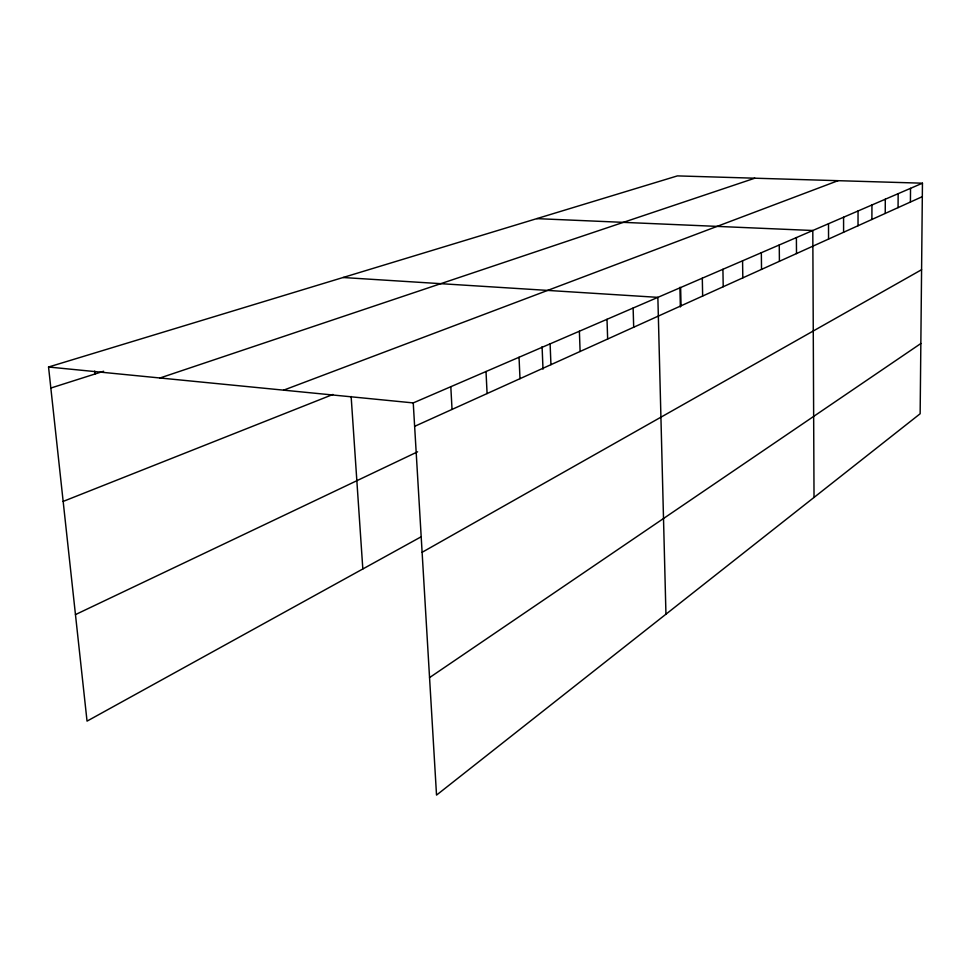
<?xml version="1.0" encoding="UTF-8"?>
<svg xmlns="http://www.w3.org/2000/svg" width="971" height="971" viewBox="0 0 971 971"><rect width="100%" height="100%" fill="white"/><g stroke="black" fill="none" stroke-linecap="round" stroke-linejoin="round"><path stroke-width="1.46" d="M858.024 225.745L858.048 210.974M871.897 219.47L871.946 204.978M885.236 213.426L885.297 199.213M898.066 207.624L898.151 193.678M910.41 202.041L910.531 188.338M922.45 183.191L920.144 413.755L436.525 795.103L413.245 402.916L922.45 183.191L677.406 175.897L48.55 367.014L87.038 721.125L421.293 536.708M429.546 677.612L920.848 343.516M422.106 552.305L921.588 269.707M75.459 614.607L417.591 451.806M414.629 426.342L922.316 196.652M63.164 501.412L332.944 394.457M283.629 390.16L838.058 180.679M159.984 377.986L754.819 178.203M50.832 388.048L103.63 371.25M536.781 218.633L812.8 230.503L814.026 497.443M343.066 277.512L657.865 297.357L665.948 614.194M48.55 367.014L413.245 402.916M94.709 371.068L95.012 373.993M351.138 396.508L362.826 568.97M450.811 386.713L452.037 409.422M486.01 371.517L487.09 393.558M519.036 357.267L519.995 378.678M550.108 343.855L550.945 364.671M542.085 346.647L543.007 369.162M579.384 331.232L580.112 351.478M607.009 319.301L607.652 339.013M633.128 308.038L633.687 327.239M680.635 287.537L681.047 305.816M679.918 287.331L680.368 306.957M702.3 278.192L702.652 296.034M722.922 269.283L723.213 286.736M742.572 260.811L742.815 277.864M761.337 252.715L761.531 269.404M779.252 244.983L779.41 261.308M796.39 237.579L796.499 253.577M828.506 223.718L828.554 239.072M843.581 217.225L843.593 232.275"/></g></svg>
